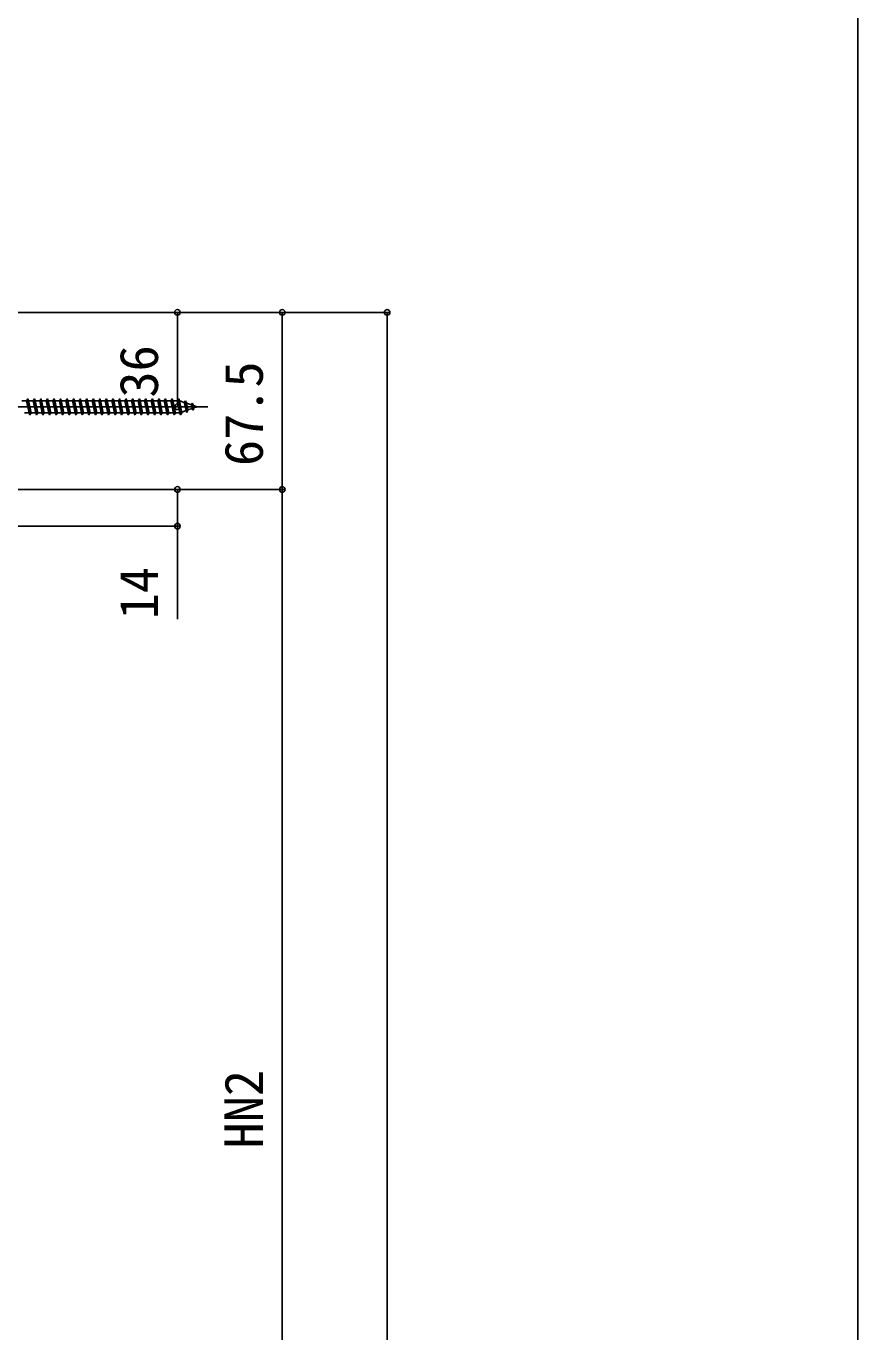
# Model space of a CAD drawing. Units: millimetres, scale not verified. Extents: x -875 to 875, y -1304 to 1297.
# Drawn here: x 557.8 to 875, y -415.8 to 81.9 of the extents above; entities that cross this region are included whole.
import ezdxf
from ezdxf.enums import TextEntityAlignment as Align

# ---------------------------------------------------------------- set-up
doc = ezdxf.new("R2010")
doc.units = ezdxf.units.MM
doc.header["$LTSCALE"] = 8
for name, color, linetype in [('0-3_YKK_12', 2, 'Continuous'), ('0-4_YKK_13', 4, 'Continuous'), ('0-5_YKK_D', 6, 'Continuous'), ('0-6_YKK_ZWAK', 7, 'Continuous')]:
    doc.layers.add(name, color=color, linetype=linetype)
doc.styles.add('ＭＳ ゴシック', font='')
doc.styles.get('ＭＳ ゴシック').set_extended_font_data('MS Gothic')

msp = doc.modelspace()

# ---------------------------------------------------------------- linework, layer by layer
at = {"layer": '0-3_YKK_12'}
msp.add_line((525, -63.203), (627.109, -63.203), dxfattribs=at)
at = {"layer": '0-4_YKK_13'}
for p, q in [((556.25, -60.953), (558, -60.953)), ((558, -60.953), (559, -65.453)), ((558.5, -60.203), (559.25, -66.203)), ((558.75, -60.953), (559.25, -60.953)), ((558.75, -60.953), (559.25, -63.203)), ((559.25, -60.953), (560.5, -60.953)), ((559.25, -63.203), (559.75, -65.453)), ((561, -60.203), (561.75, -66.203)), ((561.25, -60.953), (563, -60.953)), ((561.25, -60.953), (562.25, -65.453)), ((563.5, -60.203), (564.25, -66.203)), ((563.75, -60.953), (565.5, -60.953)), ((563.75, -60.953), (564.75, -65.453)), ((566, -60.203), (566.75, -66.203)), ((566.25, -60.953), (568, -60.953)), ((566.25, -60.953), (567.25, -65.453)), ((568.5, -60.203), (569.25, -66.203)), ((568.75, -60.953), (570.5, -60.953)), ((568.75, -60.953), (569.75, -65.453)), ((571, -60.203), (571.75, -66.203)), ((571.25, -60.953), (573, -60.953)), ((571.25, -60.953), (572.25, -65.453)), ((573.5, -60.203), (574.25, -66.203)), ((573.75, -60.953), (575.5, -60.953)), ((573.75, -60.953), (574.75, -65.453)), ((576, -60.203), (576.75, -66.203)), ((576.25, -60.953), (578, -60.953)), ((576.25, -60.953), (577.25, -65.453)), ((578.5, -60.203), (579.25, -66.203)), ((578.75, -60.953), (579.25, -60.953)), ((578.75, -60.953), (579.25, -63.203)), ((579.25, -60.953), (580.5, -60.953)), ((579.25, -63.203), (579.75, -65.453)), ((581, -60.203), (581.75, -66.203)), ((581.25, -60.953), (583, -60.953)), ((581.25, -60.953), (582.25, -65.453)), ((583.5, -60.203), (584.25, -66.203)), ((583.75, -60.953), (585.5, -60.953)), ((583.75, -60.953), (584.75, -65.453)), ((586, -60.203), (586.75, -66.203)), ((586.25, -60.953), (588, -60.953)), ((586.25, -60.953), (587.25, -65.453)), ((588.5, -60.203), (589.25, -66.203)), ((588.75, -60.953), (590.5, -60.953)), ((588.75, -60.953), (589.75, -65.453)), ((591, -60.203), (591.75, -66.203)), ((591.25, -60.953), (593, -60.953)), ((591.25, -60.953), (592.25, -65.453)), ((593, -60.953), (594, -65.453)), ((593.5, -60.203), (594.25, -66.203)), ((593.75, -60.953), (594.25, -60.953)), ((593.75, -60.953), (594.25, -63.203)), ((594.25, -60.953), (595.5, -60.953)), ((594.25, -63.203), (594.75, -65.453)), ((596, -60.203), (596.75, -66.203)), ((596.25, -60.953), (598, -60.953)), ((596.25, -60.953), (597.25, -65.453)), ((598.5, -60.203), (599.25, -66.203)), ((598.75, -60.953), (600.5, -60.953)), ((598.75, -60.953), (599.75, -65.453)), ((601, -60.203), (601.75, -66.203)), ((601.25, -60.953), (603, -60.953)), ((601.25, -60.953), (602.25, -65.453)), ((603.5, -60.203), (604.25, -66.203)), ((603.75, -60.953), (605.5, -60.953)), ((603.75, -60.953), (604.75, -65.453)), ((606, -60.203), (606.75, -66.203)), ((606.25, -60.953), (608, -60.953)), ((606.25, -60.953), (607.25, -65.453)), ((608.5, -60.203), (609.25, -66.203)), ((608.75, -60.953), (610.5, -60.953)), ((608.75, -60.953), (609.75, -65.453)), ((611, -60.203), (611.75, -66.203)), ((611.25, -60.953), (613, -60.953)), ((611.25, -60.953), (612.25, -65.453)), ((613.5, -60.203), (614.25, -66.203)), ((613.75, -60.953), (614.25, -60.953)), ((613.75, -60.953), (614.25, -63.203)), ((614.25, -60.953), (615.5, -60.953)), ((614.25, -63.203), (614.75, -65.453)), ((616, -60.203), (616.75, -66.203)), ((616.25, -60.953), (617.25, -65.453)), ((618.82, -64.642), (617.194, -65.202)), ((618.586, -60.89), (618.127, -61.525)), ((618.127, -61.525), (618.82, -64.642)), ((618.586, -60.89), (618.939, -61.805)), ((618.586, -60.89), (619.14, -65.325)), ((619.14, -65.325), (618.82, -64.642)), ((618.939, -61.805), (620.834, -62.457)), ((618.939, -61.805), (619.517, -64.402)), ((619.14, -65.325), (619.517, -64.402)), ((621.142, -63.842), (619.517, -64.402)), ((621.198, -61.789), (620.834, -62.457)), ((620.834, -62.457), (621.142, -63.842)), ((621.537, -64.5), (621.142, -63.842)), ((621.198, -61.789), (621.646, -62.737)), ((621.198, -61.789), (621.537, -64.5)), ((621.537, -64.5), (621.839, -63.603)), ((621.646, -62.737), (623, -63.203)), ((621.646, -62.737), (621.839, -63.603)), ((623, -63.203), (621.839, -63.603)), ((559, -65.453), (557.25, -65.453)), ((561.5, -65.453), (559.75, -65.453)), ((564, -65.453), (562.25, -65.453)), ((566.5, -65.453), (564.75, -65.453)), ((569, -65.453), (567.25, -65.453)), ((571.5, -65.453), (569.75, -65.453)), ((574, -65.453), (572.25, -65.453)), ((576.5, -65.453), (574.75, -65.453)), ((579, -65.453), (577.25, -65.453)), ((579, -65.453), (579.25, -66.203)), ((579.25, -66.203), (579.75, -65.453)), ((581.5, -65.453), (579.75, -65.453)), ((584, -65.453), (582.25, -65.453)), ((586.5, -65.453), (584.75, -65.453)), ((589, -65.453), (587.25, -65.453)), ((591.5, -65.453), (589.75, -65.453)), ((594, -65.453), (592.25, -65.453)), ((596.5, -65.453), (594.75, -65.453)), ((599, -65.453), (597.25, -65.453)), ((601.5, -65.453), (599.75, -65.453)), ((604, -65.453), (602.25, -65.453)), ((606.5, -65.453), (604.75, -65.453)), ((609, -65.453), (607.25, -65.453)), ((611.5, -65.453), (609.75, -65.453)), ((614, -65.453), (612.25, -65.453)), ((614, -65.453), (614.25, -66.203)), ((614.25, -66.203), (614.75, -65.453)), ((616.466, -65.453), (614.75, -65.453)), ((616.498, -65.442), (616.466, -65.453))]:
    msp.add_line(p, q, dxfattribs=at)
for points in [[(558, -60.953), (558.5, -60.203), (558.75, -60.953)], [(560.5, -60.953), (561, -60.203), (561.25, -60.953)], [(560.5, -60.953), (561.5, -65.453), (561.75, -66.203), (562.25, -65.453)], [(563, -60.953), (563.5, -60.203), (563.75, -60.953)], [(563, -60.953), (564, -65.453), (564.25, -66.203), (564.75, -65.453)], [(565.5, -60.953), (566, -60.203), (566.25, -60.953)], [(565.5, -60.953), (566.5, -65.453), (566.75, -66.203), (567.25, -65.453)], [(568, -60.953), (568.5, -60.203), (568.75, -60.953)], [(568, -60.953), (569, -65.453), (569.25, -66.203), (569.75, -65.453)], [(570.5, -60.953), (571, -60.203), (571.25, -60.953)], [(570.5, -60.953), (571.5, -65.453), (571.75, -66.203), (572.25, -65.453)], [(573, -60.953), (573.5, -60.203), (573.75, -60.953)], [(573, -60.953), (574, -65.453), (574.25, -66.203), (574.75, -65.453)], [(575.5, -60.953), (576, -60.203), (576.25, -60.953)], [(575.5, -60.953), (576.5, -65.453), (576.75, -66.203), (577.25, -65.453)], [(578, -60.953), (578.5, -60.203), (578.75, -60.953)], [(578, -60.953), (579, -65.453), (579.25, -66.203)], [(580.5, -60.953), (581, -60.203), (581.25, -60.953)], [(580.5, -60.953), (581.5, -65.453), (581.75, -66.203), (582.25, -65.453)], [(583, -60.953), (583.5, -60.203), (583.75, -60.953)], [(583, -60.953), (584, -65.453), (584.25, -66.203), (584.75, -65.453)], [(585.5, -60.953), (586, -60.203), (586.25, -60.953)], [(585.5, -60.953), (586.5, -65.453), (586.75, -66.203), (587.25, -65.453)], [(588, -60.953), (588.5, -60.203), (588.75, -60.953)], [(588, -60.953), (589, -65.453), (589.25, -66.203), (589.75, -65.453)], [(590.5, -60.953), (591, -60.203), (591.25, -60.953)], [(590.5, -60.953), (591.5, -65.453), (591.75, -66.203), (592.25, -65.453)], [(593, -60.953), (593.5, -60.203), (593.75, -60.953)], [(595.5, -60.953), (596, -60.203), (596.25, -60.953)], [(595.5, -60.953), (596.5, -65.453), (596.75, -66.203), (597.25, -65.453)], [(598, -60.953), (598.5, -60.203), (598.75, -60.953)], [(598, -60.953), (599, -65.453), (599.25, -66.203), (599.75, -65.453)], [(600.5, -60.953), (601, -60.203), (601.25, -60.953)], [(600.5, -60.953), (601.5, -65.453), (601.75, -66.203), (602.25, -65.453)], [(603, -60.953), (603.5, -60.203), (603.75, -60.953)], [(603, -60.953), (604, -65.453), (604.25, -66.203), (604.75, -65.453)], [(605.5, -60.953), (606, -60.203), (606.25, -60.953)], [(605.5, -60.953), (606.5, -65.453), (606.75, -66.203), (607.25, -65.453)], [(608, -60.953), (608.5, -60.203), (608.75, -60.953)], [(608, -60.953), (609, -65.453), (609.25, -66.203), (609.75, -65.453)], [(610.5, -60.953), (611, -60.203), (611.25, -60.953)], [(610.5, -60.953), (611.5, -65.453), (611.75, -66.203), (612.25, -65.453)], [(613, -60.953), (613.5, -60.203), (613.75, -60.953)], [(613, -60.953), (614, -65.453), (614.25, -66.203)], [(615.5, -60.953), (616, -60.203), (616.25, -60.953)], [(615.5, -60.953), (616.5, -65.453), (616.75, -66.203), (617.25, -65.453)], [(616.25, -60.953), (616.466, -60.953), (618.127, -61.525)], [(559, -65.453), (559.25, -66.203), (559.75, -65.453)], [(594, -65.453), (594.25, -66.203), (594.75, -65.453)]]:
    msp.add_lwpolyline(points, dxfattribs=at)
at = {"layer": '0-5_YKK_D'}
for p, q in [((530.2, -27.203), (656.5, -27.203)), ((530.2, -27.203), (616.5, -27.203)), ((530.2, -27.203), (696.5, -27.203)), ((615.5, -27.203), (615.5, -63.203)), ((655.5, -94.703), (655.5, -27.203)), ((695.5, -889.257), (695.5, -27.203)), ((536.2, -94.703), (656.5, -94.703)), ((536.2, -94.703), (656.5, -94.703)), ((536.5, -94.703), (616.5, -94.703)), ((655.5, -544.757), (655.5, -94.703)), ((539.5, -108.701), (616.5, -108.701))]:
    msp.add_line(p, q, dxfattribs=at)
msp.add_lwpolyline([(615.5, -94.703), (615.5, -108.701), (615.5, -144.114)], dxfattribs=at)
for centre in [(615.5, -27.203), (655.5, -27.203), (695.5, -27.203), (615.5, -63.203), (615.5, -94.703), (655.5, -94.703), (655.5, -94.703), (615.5, -108.701)]:
    msp.add_circle(centre, 1.075, dxfattribs=at)
at = {"layer": '0-6_YKK_ZWAK'}
msp.add_lwpolyline([(-875, -1304.2), (875, -1304.2), (875, 1245.8)], dxfattribs=at)

# ---------------------------------------------------------------- texts
at = {"layer": '0-5_YKK_D', "style": 'ＭＳ ゴシック'}
for s, p in [('36', (612.5, -59.691)), ('67.5', (652.5, -85.782)), ('14', (612.5, -144.183)), ('HN2', (652.5, -345.923))]:
    msp.add_text(s, height=14.66, rotation=90, dxfattribs=at).set_placement(p, align=Align.BOTTOM_LEFT)

doc.saveas('drawing.dxf')
